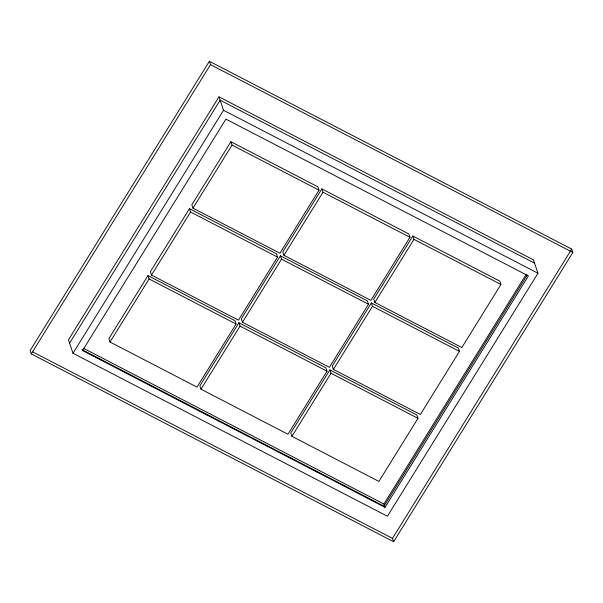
<?xml version="1.0" encoding="UTF-8"?>
<svg xmlns="http://www.w3.org/2000/svg" width="603" height="603" viewBox="0 0 603 603"><rect width="100%" height="100%" fill="white"/><g stroke="black" fill="none" stroke-linecap="round" stroke-linejoin="round"><path stroke-width="0.9" d="M209.369 61.272L30.15 350.547L31.288 353.901L393.631 541.728L572.85 252.453L571.712 249.099L209.369 61.272L210.507 64.627L572.85 252.453M31.288 353.901L210.507 64.627M218.987 96.834L68.441 339.821L72.986 353.245L387.42 516.236L537.966 273.242L533.421 259.825L218.987 96.834L223.532 110.251L537.966 273.242M69.579 343.175L220.125 100.188L534.56 263.179M72.986 353.245L223.532 110.251M147.969 275.594L108.887 338.675L110.025 342.029L196.993 387.111L236.067 324.03L234.936 320.675L147.969 275.594L149.107 278.955L236.067 324.03M189.44 208.661L150.358 271.742L151.496 275.096L238.456 320.178L277.538 257.097L276.408 253.742L189.44 208.661L190.578 212.015L277.538 257.097M230.911 141.72L191.829 204.801L192.968 208.156L279.928 253.237L319.01 190.156L317.879 186.802L230.911 141.72L232.049 145.082L319.01 190.156M110.025 342.029L149.107 278.955M151.496 275.096L190.578 212.015M192.968 208.156L232.049 145.082M238.924 322.748L199.849 385.83L200.98 389.184L287.948 434.258L327.03 371.184L325.891 367.822L238.924 322.748L240.062 326.102L327.03 371.184M280.395 255.808L241.313 318.889L242.451 322.243L329.419 367.325L368.501 304.244L367.363 300.889L280.395 255.808L281.533 259.162L368.501 304.244M321.866 188.875L282.784 251.948L283.923 255.31L370.89 300.384L409.965 237.303L408.834 233.949L321.866 188.875L323.004 192.229L409.965 237.303M200.98 389.184L240.062 326.102M242.451 322.243L281.533 259.162M283.923 255.31L323.004 192.229M329.886 369.895L290.804 432.977L291.942 436.331L378.903 481.413L417.985 418.331L416.846 414.977L329.886 369.895L331.017 373.249L417.985 418.331M371.358 302.955L332.276 366.036L333.406 369.39L420.374 414.472L459.456 351.391L458.318 348.037L371.358 302.955L372.488 306.316L459.456 351.391M412.829 236.022L373.747 299.103L374.878 302.457L461.845 347.539L500.927 284.458L499.789 281.104L412.829 236.022L413.96 239.376L500.927 284.458M291.942 436.331L331.017 373.249M333.406 369.39L372.488 306.316M374.878 302.457L413.96 239.376M385.023 507.364L82.536 350.569L225.929 119.123L528.416 275.918L385.023 507.364L383.885 504.01L526.283 274.161M527.128 275.164L384.013 506.166L82.121 349.68M393.631 541.728L392.493 538.373L571.712 249.099M83.907 348.511L383.885 504.01M32.652 351.843L392.493 538.373"/></g></svg>
